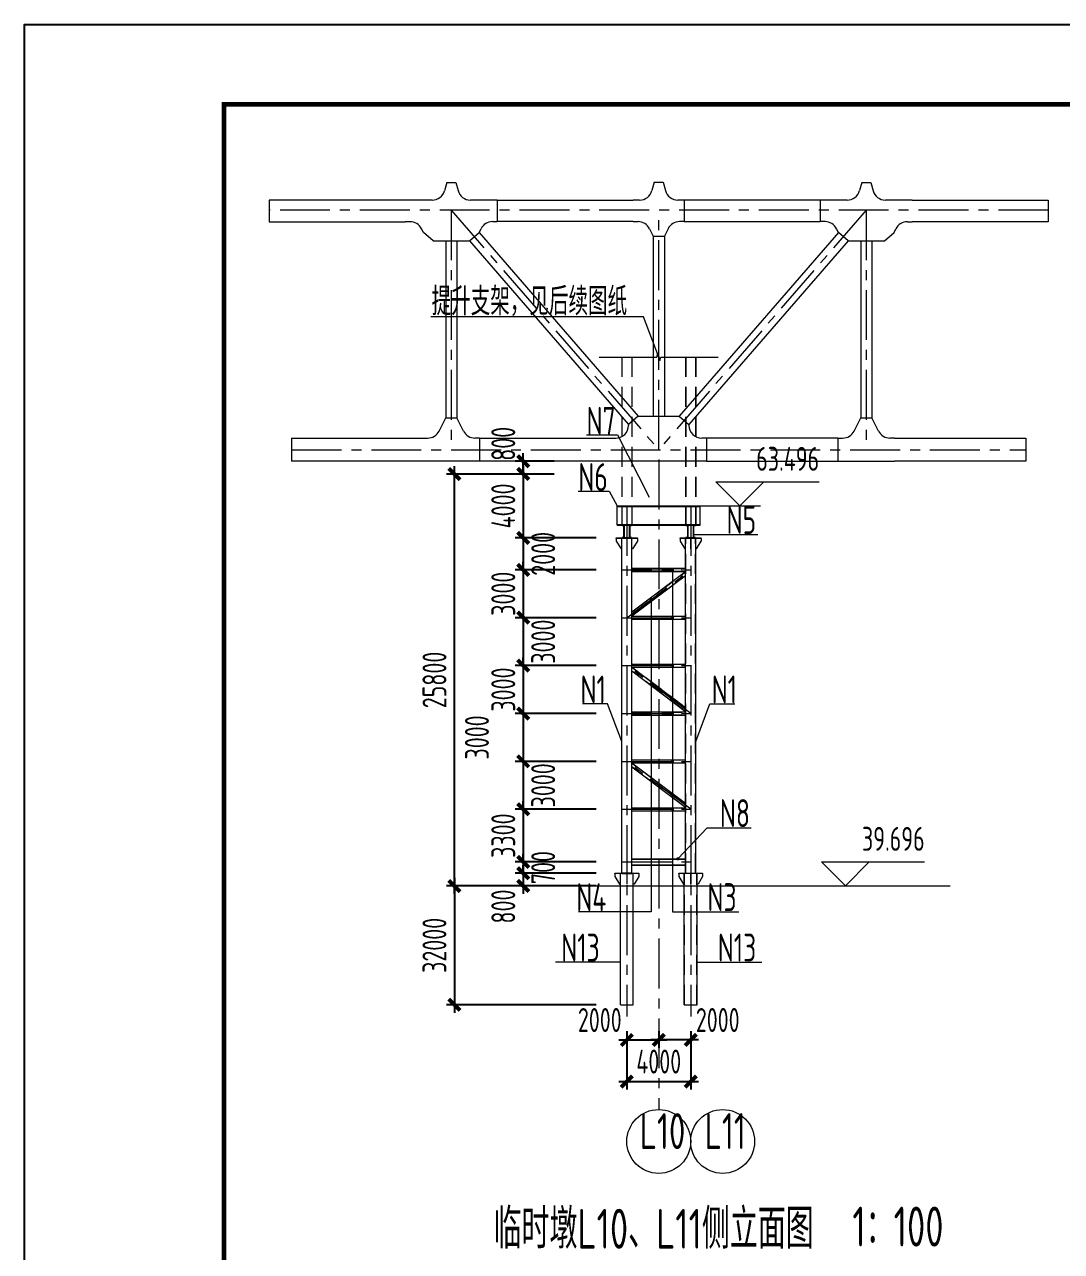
# Model space of a CAD drawing. Extents: x -2876908 to 633791, y -1383861 to 872234.
# Drawn here: x -842582 to -777617, y -1009729 to -932886 of the extents above; entities that cross this region are included whole.
import ezdxf
from ezdxf.enums import TextEntityAlignment as Align

# ---------------------------------------------------------------- set-up
doc = ezdxf.new("R2010")
doc.units = 0
doc.header["$LTSCALE"] = 5
doc.header["$MEASUREMENT"] = 0
doc.linetypes.add('CENTER', pattern=[2, 1.25, -0.25, 0.25, -0.25])
doc.linetypes.add('DASHED', pattern=[0.75, 0.5, -0.25])
doc.layers.get('0').update_dxf_attribs({"linetype": 'CONTINUOUS', "lineweight": 25})
doc.layers.get('DEFPOINTS').update_dxf_attribs({"color": 35, "linetype": 'CONTINUOUS', "lineweight": 13})
for name, color, linetype, lineweight in [('1粗实线', 1, 'CONTINUOUS', 30), ('3中心线', 6, 'CENTER', 18), ('4虚线', 2, 'DASHED', 18), ('5标注', 3, 'CONTINUOUS', 15), ('6文本', 7, 'CONTINUOUS', 15), ('7边界线', 8, 'CONTINUOUS', 15), ('8轮廓线', 4, 'CONTINUOUS', 15), ('DIM', 3, 'CONTINUOUS', 0), ('HFZT', 5, 'CONTINUOUS', 15), ('REIND', 1, 'CONTINUOUS', 0), ('THIN', 7, 'CONTINUOUS', 0)]:
    doc.layers.add(name, color=color, linetype=linetype, lineweight=lineweight)
doc.layers.add('M_Prof', color=2, linetype='CONTINUOUS')
doc.styles.add('TSSD_Dimension', font='tssdeng.shx', dxfattribs={"width": 0.7, "bigfont": 'hztxt.shx'})
doc.styles.add('TSSD_NORM', font='tssdeng.shx', dxfattribs={"width": 0.7, "bigfont": 'hztxt.shx'})
doc.dimstyles.new('SJSYB-(50)$7', dxfattribs={"dimscale": 50, "dimtxt": 3.5, "dimasz": 1.5, "dimexe": 1, "dimexo": 1, "dimgap": 0.65, "dimtad": 1, "dimdec": 0, "dimzin": 0, "dimdsep": 46, "dimtxsty": 'TSSD_NORM', "dimblk": 'OBLIQUE', "dimcen": 0, "dimclrd": 256, "dimclre": 256, "dimclrt": 7, "dimadec": 0, "dimazin": 0, "dimtfac": 1, "dimtdec": 0, "dimtmove": 1, "dimatfit": 3, "dimldrblk": 'NONE', "dimfxl": 4, "dimfxlon": 1, "dimtolj": 1, "dimtzin": 0, "dimlwd": -1, "dimlwe": -1, "dimarcsym": 0})
doc.dimstyles.new('TSSD_100_100', dxfattribs={"dimtxt": 300, "dimasz": 100, "dimexe": 100, "dimexo": 250, "dimgap": 100, "dimtad": 1, "dimdec": 0, "dimzin": 0, "dimdsep": 46, "dimtxsty": 'TSSD_Dimension', "dimblk": 'ARCHTICK', "dimblk1": 'ARCHTICK', "dimblk2": 'ARCHTICK', "dimcen": 0, "dimdle": 100, "dimclrt": 7, "dimadec": 0, "dimazin": 0, "dimtfac": 1, "dimtdec": 0, "dimtix": 1, "dimtmove": 2, "dimatfit": 3, "dimfxl": 1, "dimtolj": 1, "dimtzin": 0, "dimarcsym": 0})

# ---------------------------------------------------------------- blocks, each defined once
blk = doc.blocks.new('LD')
at = {"layer": '3中心线', "ltscale": 500}
for p, q in [((-1150479, 4371), (-1199282, 4371)), ((-1187880, 4371), (-1174880, -10629)), ((-1187880, 4371), (-1187880, -10629)), ((-1174880, -10629), (-1174880, 4371)), ((-1161880, 4371), (-1174880, -10629)), ((-1161880, 4371), (-1161880, -10629)), ((-1197887, -10629), (-1151874, -10629))]:
    blk.add_line(p, q, dxfattribs=at)
at = {"layer": '8轮廓线'}
for p, q in [((-1188165, 6114), (-1188307, 5589)), ((-1188165, 6114), (-1187596, 6114)), ((-1187596, 6114), (-1187455, 5593)), ((-1175165, 6118), (-1175307, 5593)), ((-1175165, 6118), (-1174596, 6118)), ((-1174596, 6118), (-1174454, 5593)), ((-1162165, 6114), (-1162306, 5593)), ((-1162165, 6114), (-1161596, 6114)), ((-1161596, 6114), (-1161454, 5589)), ((-1189079, 4999), (-1199282, 4999)), ((-1199282, 4999), (-1199282, 3649)), ((-1185001, 5003), (-1186682, 5003)), ((-1185001, 5003), (-1176479, 5003)), ((-1185001, 5003), (-1185001, 3653)), ((-1176079, 5003), (-1176479, 5003)), ((-1173282, 5003), (-1173681, 5003)), ((-1164760, 5003), (-1173282, 5003)), ((-1173282, 5003), (-1173282, 3653)), ((-1163078, 5003), (-1164760, 5003)), ((-1164760, 5003), (-1164760, 3653)), ((-1159003, 4999), (-1160681, 4999)), ((-1159003, 4999), (-1150479, 4999)), ((-1150479, 4999), (-1150479, 3649)), ((-1199282, 3649), (-1190758, 3649)), ((-1190458, 3649), (-1190758, 3649)), ((-1189624, 2970), (-1189742, 3206)), ((-1186137, 2970), (-1186016, 3210)), ((-1185301, 3653), (-1185001, 3653)), ((-1176479, 3653), (-1185001, 3653)), ((-1176479, 3653), (-1176179, 3653)), ((-1175463, 3210), (-1175230, 2744)), ((-1174297, 3210), (-1174530, 2744)), ((-1173282, 3653), (-1173582, 3653)), ((-1173282, 3653), (-1164760, 3653)), ((-1164460, 3653), (-1164760, 3653)), ((-1163624, 2970), (-1163744, 3210)), ((-1160137, 2970), (-1160018, 3206)), ((-1159303, 3649), (-1159003, 3649)), ((-1150479, 3649), (-1159003, 3649)), ((-1189019, 2446), (-1189624, 2970)), ((-1189019, 2446), (-1186741, 2446)), ((-1188230, 2446), (-1188230, -8636)), ((-1187530, 2446), (-1187530, -8636)), ((-1186741, 2446), (-1186137, 2970)), ((-1186741, 2446), (-1176774, -9055)), ((-1186137, 2970), (-1176169, -8531)), ((-1175230, 2744), (-1175230, -8531)), ((-1175230, 2744), (-1174530, 2744)), ((-1174530, 2744), (-1174530, -8531)), ((-1163624, 2970), (-1173591, -8531)), ((-1163019, 2446), (-1172987, -9055)), ((-1163019, 2446), (-1163624, 2970)), ((-1163019, 2446), (-1160741, 2446)), ((-1162230, 2446), (-1162230, -8636)), ((-1161530, 2446), (-1161530, -8636)), ((-1160741, 2446), (-1160137, 2970)), ((-1188644, -9463), (-1188230, -8636)), ((-1188230, -8636), (-1187530, -8636)), ((-1187117, -9463), (-1187530, -8636)), ((-1176169, -8531), (-1176774, -9055)), ((-1176774, -9055), (-1176774, -9105)), ((-1176169, -8531), (-1173591, -8531)), ((-1173591, -8531), (-1172987, -9055)), ((-1172987, -9055), (-1172987, -9105)), ((-1162644, -9463), (-1162230, -8636)), ((-1162230, -8636), (-1161530, -8636)), ((-1161117, -9463), (-1161530, -8636)), ((-1197887, -9905), (-1197887, -11353)), ((-1197887, -9905), (-1189659, -9905)), ((-1189659, -9905), (-1189359, -9905)), ((-1186101, -9905), (-1186401, -9905)), ((-1186101, -9905), (-1186101, -11353)), ((-1186101, -9905), (-1177874, -9905)), ((-1177874, -9905), (-1177574, -9905)), ((-1171887, -9905), (-1172187, -9905)), ((-1171887, -9905), (-1171887, -11353)), ((-1163659, -9905), (-1171887, -9905)), ((-1163659, -9905), (-1163359, -9905)), ((-1163659, -9905), (-1163659, -11353)), ((-1160101, -9905), (-1160401, -9905)), ((-1160101, -9905), (-1151874, -9905)), ((-1151874, -9905), (-1151874, -11353)), ((-1186101, -11353), (-1197887, -11353)), ((-1171887, -11353), (-1186101, -11353)), ((-1171887, -11353), (-1160101, -11353)), ((-1151874, -11353), (-1160101, -11353))]:
    blk.add_line(p, q, dxfattribs=at)
for centre, start, end in [((-1189079, 5799), 270, 344.82495), ((-1186682, 5803), 195.17505, 270), ((-1176079, 5803), 270, 344.82495), ((-1173681, 5803), 195.17505, 270), ((-1163078, 5803), 270, 344.82495), ((-1160681, 5799), 195.17505, 270), ((-1190458, 2849), 26.56505, 90), ((-1185301, 2853), 90, 153.43495), ((-1176179, 2853), 26.56505, 90), ((-1173582, 2853), 90, 153.43495), ((-1164460, 2853), 26.56505, 90), ((-1159303, 2849), 90, 153.43495), ((-1177574, -9105), 269.99825, 0), ((-1172187, -9105), 180, 270.00175), ((-1189359, -9105), 270, 333.43495), ((-1186401, -9105), 206.56505, 270), ((-1163359, -9105), 270, 333.43495), ((-1160401, -9105), 206.56505, 270)]:
    blk.add_arc(centre, 800, start, end, dxfattribs=at)
blk = doc.blocks.new('_ArchTick')
at = {"color": 0, "linetype": 'ByBlock', "const_width": 0.5}
blk.add_lwpolyline([(-0.71, -0.71), (0.71, 0.71)], dxfattribs=at)
blk = doc.blocks.new('*D1129')
at = {"layer": 'DEFPOINTS', "color": 0, "transparency": 16777216}
for p in [(-805512, -986837), (-815649, -994277), (-805512, -994277)]:
    blk.add_point(p, dxfattribs=at)
at = {"layer": 'DIM', "color": 0, "lineweight": -2, "transparency": 16777216}
for p, q in [((-815649, -986337), (-815649, -994777)), ((-806762, -986837), (-816149, -986837)), ((-806762, -994277), (-816149, -994277))]:
    blk.add_line(p, q, dxfattribs=at)
at = {"layer": 'DIM', "color": 0, "lineweight": -2, "transparency": 16777216, "xscale": 500, "yscale": 500, "zscale": 500}
for p, rotation in [((-815649, -986837), 90), ((-815649, -994277), 270)]:
    blk.add_blockref('_ArchTick', p, dxfattribs=dict(at, rotation=rotation))
at = {"layer": 'DIM', "color": 7, "transparency": 16777216, "insert": (-816899, -990557), "char_height": 1500, "attachment_point": 5, "rotation": 90, "style": 'TSSD_Dimension'}
blk.add_mtext('\\A1;32000', dxfattribs=at)
blk = doc.blocks.new('*D1130')
at = {"layer": 'DEFPOINTS', "color": 0, "transparency": 16777216}
for p in [(-808146, -961036), (-811338, -965036), (-808146, -965036)]:
    blk.add_point(p, dxfattribs=at)
at = {"layer": 'DIM', "color": 0, "lineweight": -2, "transparency": 16777216}
for p, q in [((-809396, -961036), (-811838, -961036)), ((-811338, -960536), (-811338, -965536)), ((-809396, -965036), (-811838, -965036))]:
    blk.add_line(p, q, dxfattribs=at)
at = {"layer": 'DIM', "color": 0, "lineweight": -2, "transparency": 16777216, "xscale": 500, "yscale": 500, "zscale": 500}
for p, rotation in [((-811338, -961036), 90), ((-811338, -965036), 270)]:
    blk.add_blockref('_ArchTick', p, dxfattribs=dict(at, rotation=rotation))
at = {"layer": 'DIM', "color": 7, "transparency": 16777216, "insert": (-812588, -963036), "char_height": 1500, "attachment_point": 5, "rotation": 90, "style": 'TSSD_Dimension'}
blk.add_mtext('\\A1;4000', dxfattribs=at)
blk = doc.blocks.new('*D1131')
at = {"layer": 'DEFPOINTS', "color": 0, "transparency": 16777216}
for p in [(-805512, -967036), (-811338, -970036), (-805512, -970036)]:
    blk.add_point(p, dxfattribs=at)
at = {"layer": 'DIM', "color": 0, "lineweight": -2, "transparency": 16777216}
for p, q in [((-811338, -967036), (-811338, -966536)), ((-806762, -967036), (-811838, -967036)), ((-811338, -967036), (-811338, -970036)), ((-806762, -970036), (-811838, -970036)), ((-811338, -970036), (-811338, -970536))]:
    blk.add_line(p, q, dxfattribs=at)
at = {"layer": 'DIM', "color": 0, "lineweight": -2, "transparency": 16777216, "xscale": 500, "yscale": 500, "zscale": 500}
for p, rotation in [((-811338, -967036), 270), ((-811338, -970036), 90)]:
    blk.add_blockref('_ArchTick', p, dxfattribs=dict(at, rotation=rotation))
at = {"layer": 'DIM', "color": 7, "transparency": 16777216, "insert": (-812588, -968536), "char_height": 1500, "attachment_point": 5, "rotation": 90, "style": 'TSSD_Dimension'}
blk.add_mtext('\\A1;3000', dxfattribs=at)
blk = doc.blocks.new('*D1132')
at = {"layer": 'DEFPOINTS', "color": 0, "transparency": 16777216}
for p in [(-805512, -970036), (-811338, -973036), (-805512, -973036)]:
    blk.add_point(p, dxfattribs=at)
at = {"layer": 'DIM', "color": 0, "lineweight": -2, "transparency": 16777216}
for p, q in [((-811338, -969536), (-811338, -973536)), ((-806762, -970036), (-811838, -970036)), ((-806762, -973036), (-811838, -973036))]:
    blk.add_line(p, q, dxfattribs=at)
at = {"layer": 'DIM', "color": 0, "lineweight": -2, "transparency": 16777216, "xscale": 500, "yscale": 500, "zscale": 500}
for p, rotation in [((-811338, -970036), 90), ((-811338, -973036), 270)]:
    blk.add_blockref('_ArchTick', p, dxfattribs=dict(at, rotation=rotation))
at = {"layer": 'DIM', "color": 7, "transparency": 16777216, "insert": (-810088, -971536), "char_height": 1500, "attachment_point": 5, "rotation": 90, "style": 'TSSD_Dimension'}
blk.add_mtext('\\A1;3000', dxfattribs=at)
blk = doc.blocks.new('*D1133')
at = {"layer": 'DEFPOINTS', "color": 0, "transparency": 16777216}
for p in [(-805512, -973036), (-811338, -976036), (-805512, -976036)]:
    blk.add_point(p, dxfattribs=at)
at = {"layer": 'DIM', "color": 0, "lineweight": -2, "transparency": 16777216}
for p, q in [((-811338, -973036), (-811338, -972536)), ((-806762, -973036), (-811838, -973036)), ((-811338, -973036), (-811338, -976036)), ((-806762, -976036), (-811838, -976036)), ((-811338, -976036), (-811338, -976536))]:
    blk.add_line(p, q, dxfattribs=at)
at = {"layer": 'DIM', "color": 0, "lineweight": -2, "transparency": 16777216, "xscale": 500, "yscale": 500, "zscale": 500}
for p, rotation in [((-811338, -973036), 270), ((-811338, -976036), 90)]:
    blk.add_blockref('_ArchTick', p, dxfattribs=dict(at, rotation=rotation))
at = {"layer": 'DIM', "color": 7, "transparency": 16777216, "insert": (-812588, -974536), "char_height": 1500, "attachment_point": 5, "rotation": 90, "style": 'TSSD_Dimension'}
blk.add_mtext('\\A1;3000', dxfattribs=at)
blk = doc.blocks.new('*D1134')
at = {"layer": 'DEFPOINTS', "color": 0, "transparency": 16777216}
for p in [(-805512, -976036), (-811338, -979036), (-805512, -979036)]:
    blk.add_point(p, dxfattribs=at)
at = {"layer": 'DIM', "color": 0, "lineweight": -2, "transparency": 16777216}
for p, q in [((-811338, -975536), (-811338, -979536)), ((-806762, -976036), (-811838, -976036)), ((-806762, -979036), (-811838, -979036))]:
    blk.add_line(p, q, dxfattribs=at)
at = {"layer": 'DIM', "color": 0, "lineweight": -2, "transparency": 16777216, "xscale": 500, "yscale": 500, "zscale": 500}
for p, rotation in [((-811338, -976036), 90), ((-811338, -979036), 270)]:
    blk.add_blockref('_ArchTick', p, dxfattribs=dict(at, rotation=rotation))
at = {"layer": 'DIM', "color": 7, "transparency": 16777216, "insert": (-814238, -977536), "char_height": 1500, "attachment_point": 5, "rotation": 90, "style": 'TSSD_Dimension'}
blk.add_mtext('\\A1;3000', dxfattribs=at)
blk = doc.blocks.new('*D1135')
at = {"layer": 'DEFPOINTS', "color": 0, "transparency": 16777216}
for p in [(-805512, -979036), (-811338, -982036), (-805512, -982036)]:
    blk.add_point(p, dxfattribs=at)
at = {"layer": 'DIM', "color": 0, "lineweight": -2, "transparency": 16777216}
for p, q in [((-811338, -978536), (-811338, -982536)), ((-806762, -979036), (-811838, -979036)), ((-806762, -982036), (-811838, -982036))]:
    blk.add_line(p, q, dxfattribs=at)
at = {"layer": 'DIM', "color": 0, "lineweight": -2, "transparency": 16777216, "xscale": 500, "yscale": 500, "zscale": 500}
for p, rotation in [((-811338, -979036), 90), ((-811338, -982036), 270)]:
    blk.add_blockref('_ArchTick', p, dxfattribs=dict(at, rotation=rotation))
at = {"layer": 'DIM', "color": 7, "transparency": 16777216, "insert": (-810088, -980536), "char_height": 1500, "attachment_point": 5, "rotation": 90, "style": 'TSSD_Dimension'}
blk.add_mtext('\\A1;3000', dxfattribs=at)
blk = doc.blocks.new('*D1136')
at = {"layer": 'DEFPOINTS', "color": 0, "transparency": 16777216}
for p in [(-805512, -982036), (-811338, -985336), (-805512, -985336)]:
    blk.add_point(p, dxfattribs=at)
at = {"layer": 'DIM', "color": 0, "lineweight": -2, "transparency": 16777216}
for p, q in [((-806762, -982036), (-811838, -982036)), ((-811338, -982036), (-811338, -981536)), ((-811338, -982036), (-811338, -985336)), ((-806762, -985336), (-811838, -985336)), ((-811338, -985336), (-811338, -985836))]:
    blk.add_line(p, q, dxfattribs=at)
at = {"layer": 'DIM', "color": 0, "lineweight": -2, "transparency": 16777216, "xscale": 500, "yscale": 500, "zscale": 500}
for p, rotation in [((-811338, -982036), 270), ((-811338, -985336), 90)]:
    blk.add_blockref('_ArchTick', p, dxfattribs=dict(at, rotation=rotation))
at = {"layer": 'DIM', "color": 7, "transparency": 16777216, "insert": (-812588, -983686), "char_height": 1500, "attachment_point": 5, "rotation": 90, "style": 'TSSD_Dimension'}
blk.add_mtext('\\A1;3300', dxfattribs=at)
blk = doc.blocks.new('*D1137')
at = {"layer": 'DEFPOINTS', "color": 0, "transparency": 16777216}
for p in [(-805512, -985336), (-811338, -986036), (-805512, -986036)]:
    blk.add_point(p, dxfattribs=at)
at = {"layer": 'DIM', "color": 0, "lineweight": -2, "transparency": 16777216}
for p, q in [((-811338, -985336), (-811338, -984836)), ((-806762, -985336), (-811838, -985336)), ((-811338, -985336), (-811338, -986036)), ((-806762, -986036), (-811838, -986036)), ((-811338, -986036), (-811338, -986536))]:
    blk.add_line(p, q, dxfattribs=at)
at = {"layer": 'DIM', "color": 0, "lineweight": -2, "transparency": 16777216, "xscale": 500, "yscale": 500, "zscale": 500}
for p, rotation in [((-811338, -985336), 270), ((-811338, -986036), 90)]:
    blk.add_blockref('_ArchTick', p, dxfattribs=dict(at, rotation=rotation))
at = {"layer": 'DIM', "color": 7, "transparency": 16777216, "insert": (-810088, -985686), "char_height": 1500, "attachment_point": 5, "rotation": 90, "style": 'TSSD_Dimension'}
blk.add_mtext('\\A1;700', dxfattribs=at)
blk = doc.blocks.new('*D1138')
at = {"layer": 'DEFPOINTS', "color": 0, "transparency": 16777216}
for p in [(-805512, -986036), (-811338, -986836), (-805512, -986836)]:
    blk.add_point(p, dxfattribs=at)
at = {"layer": 'DIM', "color": 0, "lineweight": -2, "transparency": 16777216}
for p, q in [((-811338, -986036), (-811338, -985536)), ((-806762, -986036), (-811838, -986036)), ((-811338, -986036), (-811338, -986836)), ((-806762, -986836), (-811838, -986836)), ((-811338, -986836), (-811338, -987336))]:
    blk.add_line(p, q, dxfattribs=at)
at = {"layer": 'DIM', "color": 0, "lineweight": -2, "transparency": 16777216, "xscale": 500, "yscale": 500, "zscale": 500}
for p, rotation in [((-811338, -986036), 270), ((-811338, -986836), 90)]:
    blk.add_blockref('_ArchTick', p, dxfattribs=dict(at, rotation=rotation))
at = {"layer": 'DIM', "color": 7, "transparency": 16777216, "insert": (-812588, -988126), "char_height": 1500, "attachment_point": 5, "rotation": 90, "style": 'TSSD_Dimension'}
blk.add_mtext('\\A1;800', dxfattribs=at)
blk = doc.blocks.new('*D1139')
at = {"layer": 'DEFPOINTS', "color": 0, "transparency": 16777216}
for p in [(-811338, -960236), (-808146, -960236), (-808146, -961036)]:
    blk.add_point(p, dxfattribs=at)
at = {"layer": 'DIM', "color": 0, "lineweight": -2, "transparency": 16777216}
for p, q in [((-811338, -960236), (-811338, -959736)), ((-809396, -960236), (-811838, -960236)), ((-811338, -961036), (-811338, -960236)), ((-809396, -961036), (-811838, -961036)), ((-811338, -961036), (-811338, -961536))]:
    blk.add_line(p, q, dxfattribs=at)
at = {"layer": 'DIM', "color": 0, "lineweight": -2, "transparency": 16777216, "xscale": 500, "yscale": 500, "zscale": 500}
for p, rotation in [((-811338, -960236), 270), ((-811338, -961036), 90)]:
    blk.add_blockref('_ArchTick', p, dxfattribs=dict(at, rotation=rotation))
at = {"layer": 'DIM', "color": 7, "transparency": 16777216, "insert": (-812588, -959146), "char_height": 1500, "attachment_point": 5, "rotation": 90, "style": 'TSSD_Dimension'}
blk.add_mtext('\\A1;800', dxfattribs=at)
blk = doc.blocks.new('*D1140')
at = {"layer": 'DEFPOINTS', "color": 0, "transparency": 16777216}
for p in [(-815649, -961036), (-808146, -961036), (-808146, -986836)]:
    blk.add_point(p, dxfattribs=at)
at = {"layer": 'DIM', "color": 0, "lineweight": -2, "transparency": 16777216}
for p, q in [((-809396, -961036), (-816149, -961036)), ((-815649, -987336), (-815649, -960536)), ((-809396, -986836), (-816149, -986836))]:
    blk.add_line(p, q, dxfattribs=at)
at = {"layer": 'DIM', "color": 0, "lineweight": -2, "transparency": 16777216, "xscale": 500, "yscale": 500, "zscale": 500}
for p, rotation in [((-815649, -961036), 90), ((-815649, -986836), 270)]:
    blk.add_blockref('_ArchTick', p, dxfattribs=dict(at, rotation=rotation))
at = {"layer": 'DIM', "color": 7, "transparency": 16777216, "insert": (-816899, -973936), "char_height": 1500, "attachment_point": 5, "rotation": 90, "style": 'TSSD_Dimension'}
blk.add_mtext('\\A1;25800', dxfattribs=at)
blk = doc.blocks.new('*D1141')
at = {"layer": 'DEFPOINTS', "color": 0, "transparency": 16777216}
for p in [(-804847, -994677), (-802847, -994677), (-802847, -996484)]:
    blk.add_point(p, dxfattribs=at)
at = {"layer": 'DIM', "color": 0, "lineweight": -2, "transparency": 16777216}
for p, q in [((-805347, -996484), (-802347, -996484)), ((-804847, -995927), (-804847, -996984)), ((-802847, -995927), (-802847, -996984))]:
    blk.add_line(p, q, dxfattribs=at)
at = {"layer": 'DIM', "color": 0, "lineweight": -2, "transparency": 16777216, "xscale": 500, "yscale": 500, "zscale": 500, "rotation": 180}
blk.add_blockref('_ArchTick', (-804847, -996484), dxfattribs=at)
at = {"layer": 'DIM', "color": 0, "lineweight": -2, "transparency": 16777216, "xscale": 500, "yscale": 500, "zscale": 500}
blk.add_blockref('_ArchTick', (-802847, -996484), dxfattribs=at)
at = {"layer": 'DIM', "color": 7, "transparency": 16777216, "insert": (-806542, -995234), "char_height": 1500, "attachment_point": 5, "style": 'TSSD_Dimension'}
blk.add_mtext('\\A1;2000', dxfattribs=at)
blk = doc.blocks.new('*D1142')
at = {"layer": 'DEFPOINTS', "color": 0, "transparency": 16777216}
for p in [(-802847, -994677), (-800847, -994677), (-802847, -996484)]:
    blk.add_point(p, dxfattribs=at)
at = {"layer": 'DIM', "color": 0, "lineweight": -2, "transparency": 16777216}
for p, q in [((-800347, -996484), (-803347, -996484)), ((-802847, -995927), (-802847, -996984)), ((-800847, -995927), (-800847, -996984))]:
    blk.add_line(p, q, dxfattribs=at)
at = {"layer": 'DIM', "color": 0, "lineweight": -2, "transparency": 16777216, "xscale": 500, "yscale": 500, "zscale": 500, "rotation": 180}
blk.add_blockref('_ArchTick', (-802847, -996484), dxfattribs=at)
at = {"layer": 'DIM', "color": 0, "lineweight": -2, "transparency": 16777216, "xscale": 500, "yscale": 500, "zscale": 500}
blk.add_blockref('_ArchTick', (-800847, -996484), dxfattribs=at)
at = {"layer": 'DIM', "color": 7, "transparency": 16777216, "insert": (-799153, -995234), "char_height": 1500, "attachment_point": 5, "style": 'TSSD_Dimension'}
blk.add_mtext('\\A1;2000', dxfattribs=at)
blk = doc.blocks.new('*D1143')
at = {"layer": 'DEFPOINTS', "color": 0, "transparency": 16777216}
for p in [(-804847, -994677), (-800847, -994677), (-800847, -999086)]:
    blk.add_point(p, dxfattribs=at)
at = {"layer": 'DIM', "color": 0, "lineweight": -2, "transparency": 16777216}
for p, q in [((-804847, -995927), (-804847, -999586)), ((-800847, -995927), (-800847, -999586)), ((-805347, -999086), (-800347, -999086))]:
    blk.add_line(p, q, dxfattribs=at)
at = {"layer": 'DIM', "color": 0, "lineweight": -2, "transparency": 16777216, "xscale": 500, "yscale": 500, "zscale": 500, "rotation": 180}
blk.add_blockref('_ArchTick', (-804847, -999086), dxfattribs=at)
at = {"layer": 'DIM', "color": 0, "lineweight": -2, "transparency": 16777216, "xscale": 500, "yscale": 500, "zscale": 500}
blk.add_blockref('_ArchTick', (-800847, -999086), dxfattribs=at)
at = {"layer": 'DIM', "color": 7, "transparency": 16777216, "insert": (-802847, -997836), "char_height": 1500, "attachment_point": 5, "style": 'TSSD_Dimension'}
blk.add_mtext('\\A1;4000', dxfattribs=at)
blk = doc.blocks.new('施工设计图框')
at = {"color": 7, "linetype": 'Continuous'}
blk.add_lwpolyline([(-395.5, -13.5), (-395.5, 283.5), (24.5, 283.5), (24.5, -13.5), (-395.5, -13.5)], dxfattribs=at)
at = {"layer": '1粗实线', "color": 7, "linetype": 'Continuous', "const_width": 0.6}
blk.add_lwpolyline([(-370.5, -3.5), (-370.5, 273.5), (14.5, 273.5), (14.5, -3.5), (-370.5, -3.5)], dxfattribs=at)
at = {"layer": 'HFZT', "color": 2, "style": 'TSSD_NORM', "width": 0.7}
for tag, height, p in [('比例尺', 2.5, (7.25, 17.5)), ('图号', 2.5, (-20.49, 3.5)), ('日期', 2.5, (7.25, 3.5)), ('图名', 4, (-76.24, 0.75))]:
    blk.add_attdef(tag, text='', height=height, dxfattribs=at).set_placement(p, align=Align.MIDDLE)
blk = doc.blocks.new('_None')
blk = doc.blocks.new('_Oblique')
at = {"color": 0, "linetype": 'ByBlock', "lineweight": -2}
blk.add_line((-0.5, -0.5), (0.5, 0.5), dxfattribs=at)
blk = doc.blocks.new('*D1167')
at = {"layer": 'DEFPOINTS', "color": 0, "transparency": 16777216}
for p in [(-805512, -965036), (-811338, -967036), (-805512, -967036)]:
    blk.add_point(p, dxfattribs=at)
at = {"layer": 'DIM', "color": 0, "lineweight": -2, "transparency": 16777216}
for p, q in [((-806762, -965036), (-811838, -965036)), ((-811338, -964536), (-811338, -967536)), ((-806762, -967036), (-811838, -967036))]:
    blk.add_line(p, q, dxfattribs=at)
at = {"layer": 'DIM', "color": 0, "lineweight": -2, "transparency": 16777216, "xscale": 500, "yscale": 500, "zscale": 500}
for p, rotation in [((-811338, -965036), 90), ((-811338, -967036), 270)]:
    blk.add_blockref('_ArchTick', p, dxfattribs=dict(at, rotation=rotation))
at = {"layer": 'DIM', "color": 7, "transparency": 16777216, "insert": (-810088, -966036), "char_height": 1500, "attachment_point": 5, "rotation": 90, "style": 'TSSD_Dimension'}
blk.add_mtext('\\A1;2000', dxfattribs=at)

msp = doc.modelspace()

# ---------------------------------------------------------------- linework, layer by layer
at = {"layer": '3中心线', "ltscale": 500}
for p, q in [((-802847.274, -960132.31), (-802847.274, -1000839.409)), ((-804847.274, -963036.31), (-804847.274, -995005.289)), ((-800847.274, -963036.31), (-800847.274, -995005.289)), ((-805162.274, -967036.31), (-800532.274, -967036.31)), ((-804847.274, -970036.31), (-800847.274, -967036.31)), ((-805162.274, -970036.31), (-800532.274, -970036.31)), ((-805162.274, -973036.31), (-800532.274, -973036.31)), ((-800847.274, -976036.31), (-804847.274, -973036.31)), ((-805162.274, -976036.31), (-800532.274, -976036.31)), ((-805162.274, -979036.31), (-800532.274, -979036.31)), ((-800847.274, -982036.31), (-804847.274, -979036.31)), ((-805162.274, -982036.31), (-800532.274, -982036.31)), ((-805162.274, -985335.992), (-800532.274, -985335.992))]:
    msp.add_line(p, q, dxfattribs=at)
at = {"layer": '4虚线', "ltscale": 500}
for p, q in [((-805162.274, -953708.162), (-805162.274, -964236.31)), ((-805152.274, -953708.162), (-805152.274, -964236.31)), ((-804542.274, -953708.162), (-804542.274, -964236.31)), ((-804532.274, -953708.162), (-804532.274, -964236.31)), ((-801162.274, -953708.162), (-801162.274, -964206.31)), ((-801152.274, -953708.162), (-801152.274, -964206.31)), ((-800542.274, -953708.162), (-800542.274, -964206.31)), ((-800532.274, -953708.162), (-800532.274, -964206.31)), ((-805152.274, -986035.992), (-805152.274, -965066.31)), ((-804542.274, -986035.992), (-804542.274, -965066.31)), ((-801152.274, -986035.992), (-801152.274, -965066.31)), ((-800542.274, -986035.992), (-800542.274, -965066.31)), ((-804532.274, -966945.31), (-801162.274, -966945.31)), ((-804532.274, -967127.31), (-801162.274, -967127.31)), ((-804532.274, -969686.31), (-801162.274, -967158.81)), ((-804532.274, -969913.81), (-801162.274, -967386.31)), ((-804532.274, -969945.31), (-801162.274, -969945.31)), ((-804532.274, -970127.31), (-801162.274, -970127.31)), ((-804532.274, -972945.31), (-801162.274, -972945.31)), ((-804532.274, -973127.31), (-801162.274, -973127.31)), ((-801162.274, -975686.31), (-804532.274, -973158.81)), ((-801162.274, -975913.81), (-804532.274, -973386.31)), ((-804532.274, -975945.31), (-801162.274, -975945.31)), ((-804532.274, -976127.31), (-801162.274, -976127.31)), ((-804532.274, -978945.31), (-801162.274, -978945.31)), ((-804532.274, -979127.31), (-801162.274, -979127.31)), ((-801162.274, -981686.31), (-804532.274, -979158.81)), ((-801162.274, -981913.81), (-804532.274, -979386.31)), ((-804532.274, -981945.31), (-801162.274, -981945.31)), ((-804532.274, -982127.31), (-801162.274, -982127.31)), ((-805235.274, -994276.647), (-805235.274, -986065.992)), ((-804459.274, -994276.647), (-804459.274, -986065.992)), ((-801235.274, -994276.647), (-801235.274, -986065.992)), ((-800459.274, -994276.647), (-800459.274, -986065.992))]:
    msp.add_line(p, q, dxfattribs=at)
at = {"layer": '5标注'}
for p, q in [((-803802.593, -951191.116), (-817131.844, -951191.116)), ((-802847.274, -953708.162), (-803802.593, -951191.116)), ((-807372.519, -958586.943), (-805428.476, -958586.943)), ((-805428.476, -958586.943), (-803447.274, -962476.523)), ((-807888.605, -962106.923), (-805944.562, -962106.923)), ((-805944.562, -962106.923), (-805447.274, -963036.31)), ((-800647.274, -964824.186), (-796644.843, -964824.186)), ((-801655.521, -985135.992), (-799815.612, -983186.814)), ((-799815.612, -983186.814), (-797062.595, -983186.814)), ((-805247.274, -991604.741), (-809314.621, -991604.741)), ((-800447.274, -991604.741), (-796379.927, -991604.741))]:
    msp.add_line(p, q, dxfattribs=at)
for points in [[(-801982.522, -967036.31), (-801982.522, -988450.316), (-797839.761, -988450.316)], [(-803318.478, -968889.713), (-803318.478, -988450.316), (-807884.58, -988450.316)]]:
    msp.add_lwpolyline(points, dxfattribs=at)
for centre in [(-802847.274, -1002839.409), (-798847.274, -1002839.409)]:
    msp.add_circle(centre, 2000, dxfattribs=at)
at = {"layer": '7边界线'}
msp.add_line((-814201.068, -986836.31), (-784581.565, -986836.31), dxfattribs=at)
at = {"layer": '8轮廓线'}
for p, q in [((-805447.274, -964236.31), (-805447.274, -963036.31)), ((-805447.274, -963036.31), (-800247.274, -963036.31)), ((-805447.274, -963066.31), (-800247.274, -963066.31)), ((-800247.274, -964236.31), (-800247.274, -963036.31)), ((-805447.274, -964206.31), (-800247.274, -964206.31)), ((-805447.274, -964236.31), (-800247.274, -964236.31)), ((-805512.274, -965066.31), (-805512.274, -965036.31)), ((-805512.274, -965036.31), (-804182.274, -965036.31)), ((-804182.274, -965066.31), (-805512.274, -965066.31)), ((-805512.274, -965066.31), (-805512.274, -965236.31)), ((-805162.274, -986035.992), (-805162.274, -965066.31)), ((-804857.274, -965066.31), (-804857.274, -965716.31)), ((-804837.274, -965066.31), (-804837.274, -965716.31)), ((-804532.274, -986035.992), (-804532.274, -965066.31)), ((-804182.274, -965066.31), (-804182.274, -965036.31)), ((-804182.274, -965066.31), (-804182.274, -965236.31)), ((-804182.274, -965066.31), (-804182.274, -965236.31)), ((-801512.274, -965066.31), (-801512.274, -965036.31)), ((-801512.274, -965036.31), (-800182.274, -965036.31)), ((-800182.274, -965066.31), (-801512.274, -965066.31)), ((-801512.274, -965066.31), (-801512.274, -965236.31)), ((-801162.274, -986035.992), (-801162.274, -965066.31)), ((-800857.274, -965066.31), (-800857.274, -965716.31)), ((-800837.274, -965066.31), (-800837.274, -965716.31)), ((-800532.274, -986035.992), (-800532.274, -965066.31)), ((-800182.274, -965066.31), (-800182.274, -965036.31)), ((-800182.274, -965066.31), (-800182.274, -965236.31)), ((-800182.274, -965066.31), (-800182.274, -965236.31)), ((-805512.274, -965236.31), (-805212.274, -965716.31)), ((-805212.274, -965716.31), (-805162.274, -965716.31)), ((-804837.274, -965716.31), (-804857.274, -965716.31)), ((-804482.274, -965716.31), (-804532.274, -965716.31)), ((-804182.274, -965236.31), (-804482.274, -965716.31)), ((-801512.274, -965236.31), (-801212.274, -965716.31)), ((-801212.274, -965716.31), (-801162.274, -965716.31)), ((-800837.274, -965716.31), (-800857.274, -965716.31)), ((-800482.274, -965716.31), (-800532.274, -965716.31)), ((-800482.274, -965716.31), (-800182.274, -965236.31)), ((-804532.274, -967158.81), (-804532.274, -966913.81)), ((-804532.274, -966939.31), (-801162.274, -966939.31)), ((-804532.274, -967133.31), (-801162.274, -967133.31)), ((-804532.274, -969678.81), (-801162.274, -967151.31)), ((-804532.274, -969921.31), (-801162.274, -967393.81)), ((-804532.274, -969939.31), (-801162.274, -969939.31)), ((-804532.274, -970133.31), (-801162.274, -970133.31)), ((-804532.274, -972939.31), (-801162.274, -972939.31)), ((-804532.274, -973133.31), (-801162.274, -973133.31)), ((-801162.274, -975678.81), (-804532.274, -973151.31)), ((-801162.274, -975921.31), (-804532.274, -973393.81)), ((-804532.274, -975939.31), (-801162.274, -975939.31)), ((-804532.274, -976133.31), (-801162.274, -976133.31)), ((-804532.274, -978939.31), (-801162.274, -978939.31)), ((-804532.274, -979133.31), (-801162.274, -979133.31)), ((-801162.274, -981678.81), (-804532.274, -979151.31)), ((-801162.274, -981921.31), (-804532.274, -979393.81)), ((-804532.274, -981939.31), (-801162.274, -981939.31)), ((-804532.274, -982133.31), (-801162.274, -982133.31)), ((-804532.274, -985135.992), (-801162.274, -985135.992)), ((-804532.274, -985156.992), (-801162.274, -985156.992)), ((-804532.274, -985514.992), (-801162.274, -985514.992)), ((-804532.274, -985535.992), (-801162.274, -985535.992)), ((-805597.274, -986065.992), (-805597.274, -986035.992)), ((-805597.274, -986035.992), (-804097.274, -986035.992)), ((-804097.274, -986065.992), (-805597.274, -986065.992)), ((-805597.274, -986065.992), (-805597.274, -986235.992)), ((-805597.274, -986235.992), (-805297.274, -986715.992)), ((-805247.274, -994276.647), (-805247.274, -986065.992)), ((-804857.274, -986065.992), (-804857.274, -986715.992)), ((-804837.274, -986065.992), (-804837.274, -986715.992)), ((-804447.274, -994276.647), (-804447.274, -986065.992)), ((-804097.274, -986235.992), (-804381.57, -986715.992)), ((-804097.274, -986065.992), (-804097.274, -986035.992)), ((-804097.274, -986065.992), (-804097.274, -986235.992)), ((-801597.274, -986065.992), (-801597.274, -986035.992)), ((-801597.274, -986035.992), (-800097.274, -986035.992)), ((-800097.274, -986065.992), (-801597.274, -986065.992)), ((-801597.274, -986065.992), (-801597.274, -986235.992)), ((-801597.274, -986235.992), (-801297.274, -986715.992)), ((-801247.274, -986035.992), (-800447.274, -986035.992)), ((-801247.274, -994276.647), (-801247.274, -986065.992)), ((-800857.274, -986065.992), (-800857.274, -986715.992)), ((-800837.274, -986065.992), (-800837.274, -986715.992)), ((-800447.274, -994276.647), (-800447.274, -986065.992)), ((-800097.274, -986235.992), (-800381.57, -986715.992)), ((-800097.274, -986065.992), (-800097.274, -986035.992)), ((-800097.274, -986065.992), (-800097.274, -986235.992)), ((-805297.274, -986715.992), (-805247.274, -986715.992)), ((-804837.274, -986715.992), (-804857.274, -986715.992)), ((-804381.57, -986715.992), (-804447.274, -986715.992)), ((-801297.274, -986715.992), (-801247.274, -986715.992)), ((-800837.274, -986715.992), (-800857.274, -986715.992)), ((-800381.57, -986715.992), (-800447.274, -986715.992)), ((-805247.274, -994276.647), (-804447.274, -994276.647)), ((-801247.274, -994276.647), (-800447.274, -994276.647))]:
    msp.add_line(p, q, dxfattribs=at)
for points in [[(-805147.274, -965036.31), (-804547.274, -965036.31), (-804547.274, -965008.31), (-804647.274, -965008.31), (-804647.274, -964264.31), (-804547.274, -964264.31), (-804547.274, -964236.31), (-805147.274, -964236.31), (-805147.274, -964264.31), (-805047.274, -964264.31), (-805047.274, -965008.31), (-805147.274, -965008.31)], [(-805023.274, -965008.31), (-804671.274, -965008.31), (-804671.274, -964264.31), (-805023.274, -964264.31)], [(-801147.274, -965036.31), (-800547.274, -965036.31), (-800547.274, -965008.31), (-800647.274, -965008.31), (-800647.274, -964264.31), (-800547.274, -964264.31), (-800547.274, -964236.31), (-801147.274, -964236.31), (-801147.274, -964264.31), (-801047.274, -964264.31), (-801047.274, -965008.31), (-801147.274, -965008.31)], [(-801023.274, -965008.31), (-800671.274, -965008.31), (-800671.274, -964264.31), (-801023.274, -964264.31)]]:
    msp.add_lwpolyline(points, close=True, dxfattribs=at)
at = {"layer": 'M_Prof'}
msp.add_line((-805162.274, -986035.992), (-804532.274, -986035.992), dxfattribs=at)
at = {"layer": 'REIND', "const_width": 100}
for points in [[(-802032.522, -967036.31, 1), (-801932.522, -967036.31, 1)], [(-803368.478, -968889.713, 1), (-803268.478, -968889.713, 1)], [(-802032.522, -970036.31, 1), (-801932.522, -970036.31, 1)], [(-802032.522, -973036.31, 1), (-801932.522, -973036.31, 1)], [(-803368.478, -974182.907, 1), (-803268.478, -974182.907, 1)], [(-802032.522, -976036.31, 1), (-801932.522, -976036.31, 1)], [(-802032.522, -979036.31, 1), (-801932.522, -979036.31, 1)], [(-803368.478, -980182.907, 1), (-803268.478, -980182.907, 1)], [(-802032.522, -982036.31, 1), (-801932.522, -982036.31, 1)], [(-801705.521, -985135.992, 1), (-801605.521, -985135.992, 1)]]:
    msp.add_lwpolyline(points, format="xyb", close=True, dxfattribs=at)
at = {"layer": 'THIN'}
for p, q in [((-797765.875, -963036.31), (-799265.875, -961536.31)), ((-799265.875, -961536.31), (-796265.875, -961536.31)), ((-797765.875, -963036.31), (-796265.875, -961536.31)), ((-796265.875, -961536.31), (-792799.529, -961536.31)), ((-800645.24, -963036.31), (-796473.8, -963036.31)), ((-791154.388, -986836.31), (-792654.388, -985336.31)), ((-792654.388, -985336.31), (-789654.388, -985336.31)), ((-791154.388, -986836.31), (-789654.388, -985336.31)), ((-789654.388, -985336.31), (-786188.042, -985336.31)), ((-793635.787, -986836.31), (-789654.388, -986836.31))]:
    msp.add_line(p, q, dxfattribs=at)
at = {"layer": 'THIN', "flags": 128}
msp.add_lwpolyline([(-806573.907, -953708.162), (-802977.274, -953708.162), (-802907.274, -953488.162), (-802787.274, -953928.162), (-802717.274, -953708.162), (-799120.641, -953708.162)], dxfattribs=at)

# ---------------------------------------------------------------- block references
at = {"xscale": 500, "yscale": 500, "zscale": 500}
msp.add_blockref('施工设计图框', (-644829.8, -1074635.792), dxfattribs=at)
at = {"layer": '5标注'}
msp.add_blockref('LD', (372033.031, -948882.906), dxfattribs=at)

# ---------------------------------------------------------------- texts
at = {"layer": '5标注', "color": 7, "char_height": 1750, "style": 'TSSD_NORM'}
for s, insert, attachment_point in [('提升支架，见后续图纸', (-804828.199, -951158.616), 9), ('N7', (-807372.519, -958586.943), 7), ('N6', (-807888.605, -962106.923), 7), ('N5', (-798601.349, -964791.686), 7), ('N1', (-806161.869, -975407.429), 9), ('N1', (-799532.679, -975407.429), 7), ('N8', (-799019.102, -983154.314), 7), ('N4', (-806132.445, -988417.816), 9), ('N3', (-799796.267, -988417.816), 7), ('N13', (-806545.769, -991572.241), 9), ('N13', (-799148.779, -991572.241), 7)]:
    msp.add_mtext(s, dxfattribs=dict(at, insert=insert, attachment_point=attachment_point))
at = {"layer": '6文本', "style": 'TSSD_NORM', "width": 0.7}
for s, p in [('临时墩L10、L11侧立面图 ', (-802636.011, -1008171.503)), ('1：100', (-787859.874, -1008171.503))]:
    msp.add_text(s, height=2500, dxfattribs=at).set_placement(p, align=Align.MIDDLE)
at = {"layer": 'DIM', "color": 7, "style": 'TSSD_Dimension', "width": 0.7}
for s, height, p in [('63.496', 1500, (-792799.529, -961286.31)), ('39.696', 1500, (-786188.042, -985086.31)), ('L10', 2250, (-801178.891, -1003991.168)), ('L11', 2250, (-797387.597, -1003991.168))]:
    msp.add_text(s, height=height, dxfattribs=at).set_placement(p, align=Align.BOTTOM_RIGHT)

# ---------------------------------------------------------------- dimensions: what is measured, and where the dimension line sits
at = {"layer": 'DIM'}
for base, p1, p2, angle, picture, middle in [((-811338.132, -960236.31), (-808145.513, -961036.31), (-808145.513, -960236.31), 90, '*D1139', (-812588.132, -959145.925)), ((-811338.132, -967036.31), (-805512.274, -965036.31), (-805512.274, -967036.31), 90, '*D1167', (-810088.132, -966036.31)), ((-811338.132, -973036.31), (-805512.274, -970036.31), (-805512.274, -973036.31), 90, '*D1132', (-810088.132, -971536.31)), ((-811338.132, -979036.31), (-805512.274, -976036.31), (-805512.274, -979036.31), 90, '*D1134', (-814238.132, -977536.31)), ((-811338.132, -982036.31), (-805512.274, -979036.31), (-805512.274, -982036.31), 90, '*D1135', (-810088.132, -980536.31)), ((-811338.132, -986035.992), (-805512.274, -985335.992), (-805512.274, -986035.992), 90, '*D1137', (-810088.132, -985685.992)), ((-811338.132, -986835.992), (-805512.274, -986035.992), (-805512.274, -986835.992), 90, '*D1138', (-812588.132, -988126.376)), ((-802847.274, -996483.753), (-800847.274, -994676.647), (-802847.274, -994676.647), 180, '*D1142', (-799153.043, -995233.753))]:
    dim = msp.add_linear_dim(base=base, p1=p1, p2=p2, angle=angle, dimstyle='TSSD_100_100', override={"dimtxt": 1500, "dimasz": 500, "dimexe": 500, "dimexo": 1250, "dimgap": 500, "dimdle": 500}, dxfattribs=at)
    dim.commit()
    dim.dimension.update_dxf_attribs({"geometry": picture, "text_midpoint": middle, "dimtype": 160})
for base, p1, p2, picture, middle in [((-815649.063, -961036.31), (-808145.513, -986835.992), (-808145.513, -961036.31), '*D1140', (-816899.063, -973936.151)), ((-811338.132, -965036.31), (-808145.513, -961036.31), (-808145.513, -965036.31), '*D1130', (-812588.132, -963036.31)), ((-811338.132, -970036.31), (-805512.274, -967036.31), (-805512.274, -970036.31), '*D1131', (-812588.132, -968536.31)), ((-811338.132, -976036.31), (-805512.274, -973036.31), (-805512.274, -976036.31), '*D1133', (-812588.132, -974536.31)), ((-811338.132, -985335.992), (-805512.274, -982036.31), (-805512.274, -985335.992), '*D1136', (-812588.132, -983686.151))]:
    dim = msp.add_linear_dim(base=base, p1=p1, p2=p2, angle=90, dimstyle='TSSD_100_100', override={"dimtxt": 1500, "dimasz": 500, "dimexe": 500, "dimexo": 1250, "dimgap": 500, "dimdle": 500}, dxfattribs=at)
    dim.commit()
    dim.dimension.update_dxf_attribs({"geometry": picture, "text_midpoint": middle})
dim = msp.add_linear_dim(base=(-815649.063, -994276.647), p1=(-805512.274, -986836.798), p2=(-805512.274, -994276.647), angle=90, text='32000', dimstyle='TSSD_100_100', override={"dimtxt": 1500, "dimasz": 500, "dimexe": 500, "dimexo": 1250, "dimgap": 500, "dimdle": 500}, dxfattribs=at)
dim.commit()
dim.dimension.update_dxf_attribs({"geometry": '*D1129', "text_midpoint": (-816899.063, -990556.723)})
dim = msp.add_linear_dim(base=(-802847.274, -996483.753), p1=(-804847.274, -994676.647), p2=(-802847.274, -994676.647), dimstyle='TSSD_100_100', override={"dimtxt": 1500, "dimasz": 500, "dimexe": 500, "dimexo": 1250, "dimgap": 500, "dimdle": 500}, dxfattribs=at)
dim.commit()
dim.dimension.update_dxf_attribs({"geometry": '*D1141', "text_midpoint": (-806541.505, -995233.753), "dimtype": 160})
dim = msp.add_linear_dim(base=(-800847.274, -999085.676), p1=(-804847.274, -994676.647), p2=(-800847.274, -994676.647), dimstyle='TSSD_100_100', override={"dimtxt": 1500, "dimasz": 500, "dimexe": 500, "dimexo": 1250, "dimgap": 500, "dimdle": 500}, dxfattribs=at)
dim.commit()
dim.dimension.update_dxf_attribs({"geometry": '*D1143', "text_midpoint": (-802847.274, -997835.676)})

# ---------------------------------------------------------------- leaders
at = {"layer": '5标注', "annotation_type": 0, "has_hookline": 1, "text_width": 1460.577}
for points, hookline_direction in [([(-805162.274, -977790.116), (-806054.369, -975439.929), (-806129.369, -975439.929)], 1), ([(-800532.274, -977790.116), (-799640.179, -975439.929), (-799565.179, -975439.929)], 0)]:
    msp.add_leader(points, dimstyle='SJSYB-(50)$7', override={"dimgap": 0.65, "dimtad": 1}, dxfattribs=dict(at, hookline_direction=hookline_direction))

doc.saveas('drawing.dxf')
